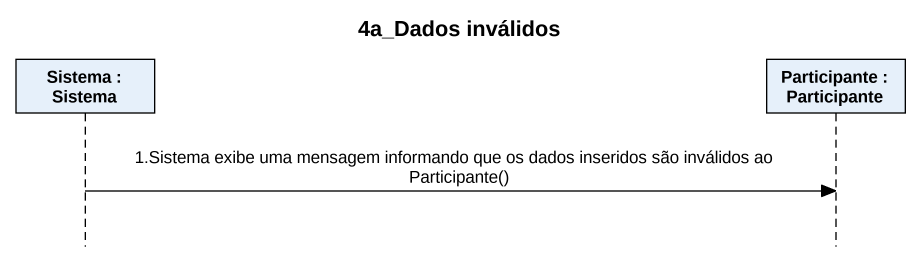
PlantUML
@startuml
title 4a_Dados inválidos
hide footbox
participant "Sistema : Sistema" as Sistema
participant "Participante : Participante" as Participante

Sistema -> Participante : 1.Sistema exibe uma mensagem informando que os dados inseridos são inválidos ao Participante()
@enduml
